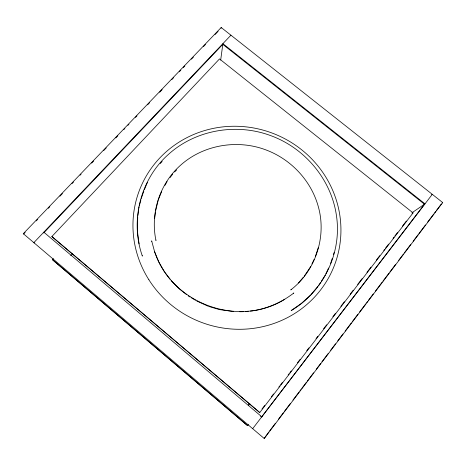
<?xml version="1.0" encoding="UTF-8"?>
<svg xmlns="http://www.w3.org/2000/svg" width="466" height="466" viewBox="0 0 466 466"><rect width="100%" height="100%" fill="white"/><g stroke="black" fill="none" stroke-linecap="round" stroke-linejoin="round"><path stroke-width="0.7" d="M221.111 28.21L221.199 27.506L442.7 202.559L264.21 438.494L268.83 431.959M154.648 218.502L155.405 212.397M155.574 211.04L158.131 200.467M137.72 216.888L137.447 231.474L139.084 243.887M137.907 215.449L138.658 209.7M138.851 208.261L139.037 206.822M220.68 60.097L222.894 43.67L424.992 203.869L411.932 212.793M139.41 205.43L140.895 199.856M141.268 198.464L143.837 191.008M330.644 263.406L332.165 258.636M333.464 254.553L334.116 252.508M315.319 256.69L318.237 247.749M158.3 199.809L161.562 191.747M144.378 189.679L146.569 184.379M325.851 273.845L328.6 267.991M311.964 263.931L314.154 259.341M164.947 185.369L167.078 181.594M146.837 183.72L147.547 182.48M318.622 285.501L320.573 282.454M321.348 281.237L325.245 275.15M310.717 266.552L304.257 276.175M170.102 177.558L172.688 174.098M269.709 430.8L275.412 423.262M278.482 419.202L283.311 412.824M284.19 411.664L290.33 403.544M292.963 400.067L299.108 391.947M299.982 390.788L300.861 389.628M301.741 388.469L306.564 382.091M307.443 380.932L313.583 372.812M316.216 369.334L320.608 363.532M321.924 361.797L328.064 353.677M330.697 350.199L335.526 343.821M337.716 340.92L342.982 333.965M345.178 331.064L351.317 322.944M352.197 321.785L357.9 314.247M359.653 311.929L365.798 303.809M366.678 302.65L367.552 301.49M368.431 300.331L373.254 293.953M375.45 291.052L382.033 282.355M382.912 281.196L389.052 273.076M389.931 271.917L395.634 264.379M398.704 260.319L403.533 253.941M404.406 252.782L410.552 244.662M413.185 241.184L418.008 234.806M418.887 233.647L425.47 224.95M427.666 222.049L433.805 213.929M434.685 212.77L435.559 211.611M436.438 210.451L441.267 204.073M261.711 416.878L424.683 203.951M53.427 258.595L52.437 259.655L54.738 261.706L246.339 424.637L247.638 425.644L248.524 424.491M262.038 408.921L264.694 405.467M271.334 396.822L273.548 393.939M278.86 387.025L279.746 385.871M280.631 384.718L282.402 382.411M288.157 374.92L289.042 373.767M289.928 372.614L291.256 370.884M297.454 362.816L300.11 359.356M306.75 350.712L308.964 347.834M316.047 338.607L317.818 336.306M323.573 328.81L326.672 324.779M332.87 316.711L335.526 313.251M340.838 306.337L344.38 301.723M350.129 294.232L353.228 290.196M357.655 284.435L362.082 278.668M366.952 272.33L370.936 267.146M376.248 260.226L379.79 255.618M383.774 250.428L384.66 249.275M385.545 248.122L388.644 244.091M393.071 238.324L393.956 237.177M394.842 236.023L397.498 232.563M402.368 226.226L406.352 221.035M259.743 412.561L413.057 212.898L219.503 58.92L51.854 236.553L259.743 412.561L51.854 236.553M248.448 405.036L249.619 403.533M248.541 405.385L249.881 403.661M311.125 294.413L317.684 286.613M298.473 282.955L303.366 277.218M70.71 255.659L72.69 253.521M43.647 232.983L222.911 44.229M230.938 35.2L33.849 242.652L34.181 242.949M25.164 232.423L23.655 234.002L23.3 233.682L221.199 27.506M36.249 220.872L37.758 219.3M48.336 208.273L49.85 206.7M59.922 196.203L62.438 193.576M72.009 183.604L73.523 182.025M80.07 175.204L81.078 174.15M91.656 163.129L93.672 161.026M103.743 150.53L106.265 147.903M115.836 137.93L117.851 135.827M123.892 129.531L124.9 128.482M127.923 125.331L128.931 124.282M135.478 117.455L136.992 115.883M147.571 104.856L149.586 102.753M159.657 92.256L162.18 89.629M171.75 79.657L173.76 77.554M179.305 71.781L180.814 70.209M183.336 67.582L184.845 66.009M191.392 59.182L193.407 57.085M203.485 46.583L205.494 44.486M215.065 34.507L218.088 31.356M174.628 171.971L176.631 169.909M160.188 163.566L162.174 161.539M310.653 294.966L301.45 303.378L291.145 310.577L291.535 310.368C323.509 291.372 341.986 252.805 336.499 215.997C331.524 179.707 304.974 148.083 270.717 135.629C236.582 122.855 195.831 129.723 168.61 154.24C140.452 179.002 129.898 220.791 142.351 256.079L142.223 255.677M291.168 289.613L290.784 289.899C315.418 271.037 326.678 237.188 318.482 207.294C311.527 180.977 291.029 159.122 265.556 149.772C236.973 139.084 202.815 144.932 180.144 165.605C159.588 184.064 150.192 213.504 155.976 240.485L155.9 240.031M431.755 194.706L432.291 194.334L252.665 428.697M253.865 310.636C268.422 308.207 282.192 302.026 293.836 292.986L293.44 293.26M284.423 299.498L284.79 299.248C238.4 328.25 171.342 303.535 154.578 251.541M412.107 213.545L413.057 212.898M442.141 202.914L442.7 202.559M243.351 311.69L239.821 311.742M245.46 311.492L248.267 311.236M250.376 311.043L253.184 310.787M233.449 311.515L219.381 309.581L209.129 306.546M208.448 306.343L196.774 301.024M260.488 416.144L261.758 416.825M188.223 295.898L190.058 296.999M191.276 297.727L195.557 300.29M186.546 294.582L179.288 288.879L171.337 280.823M222.8 44.346L424.468 204.225M261.95 416.93L43.816 232.161L44.124 232.482M23.3 233.682L264.21 438.494M52.437 259.655L247.638 425.644M164.947 272.435L170.061 279.146M164.515 271.876L158.929 262.201L154.66 251.955L151.671 240.881L151.765 241.33M148.875 279.746A104.471 101.029 22 0 0 328.88 277.299A104.471 101.029 22 0 0 233.076 126.257A104.471 101.029 22 0 0 148.875 279.746"/></g></svg>
